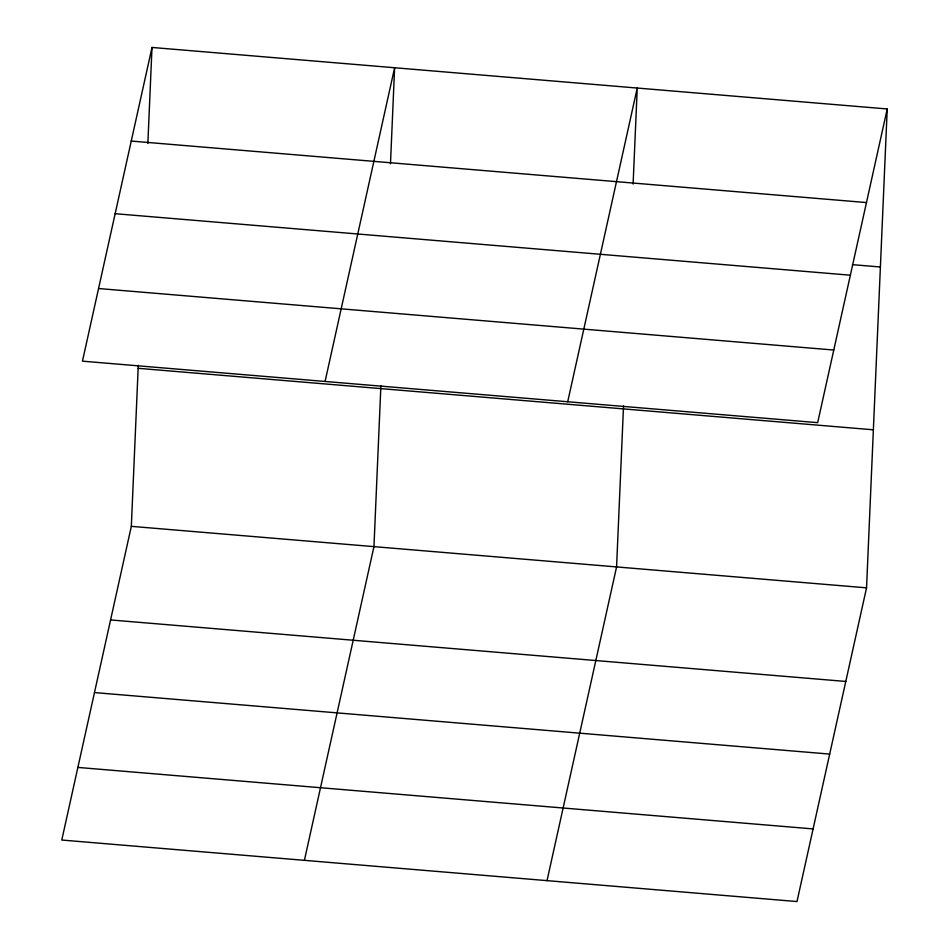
<?xml version="1.0" encoding="UTF-8"?>
<svg xmlns="http://www.w3.org/2000/svg" width="949" height="949" viewBox="0 0 949 949"><rect width="100%" height="100%" fill="white"/><g stroke="black" fill="none" stroke-linecap="round" stroke-linejoin="round"><path stroke-width="1.42" d="M887.22 108.957L817.67 422.661L82.456 361.166L152.006 47.45L887.22 108.957L866.544 587.834L796.994 901.55L61.78 840.043L131.33 526.339L138.281 365.341M147.854 143.453L152.006 47.45M380.905 385.638L373.953 546.636L304.404 860.34M390.478 163.75L394.618 67.747L325.08 381.462M623.529 405.935L616.577 566.921L547.027 880.636M633.102 184.047L637.242 88.043L567.704 401.759M131.247 141.069L866.473 202.564M852.463 264.652L880.399 266.989M115.149 213.703L850.363 275.198M98.554 288.532L833.78 350.039M138.151 368.307L873.365 429.802M131.33 526.339L866.544 587.834M110.57 619.946L845.796 681.453M94.473 692.58L829.687 754.087M77.877 767.421L813.103 828.916"/></g></svg>
